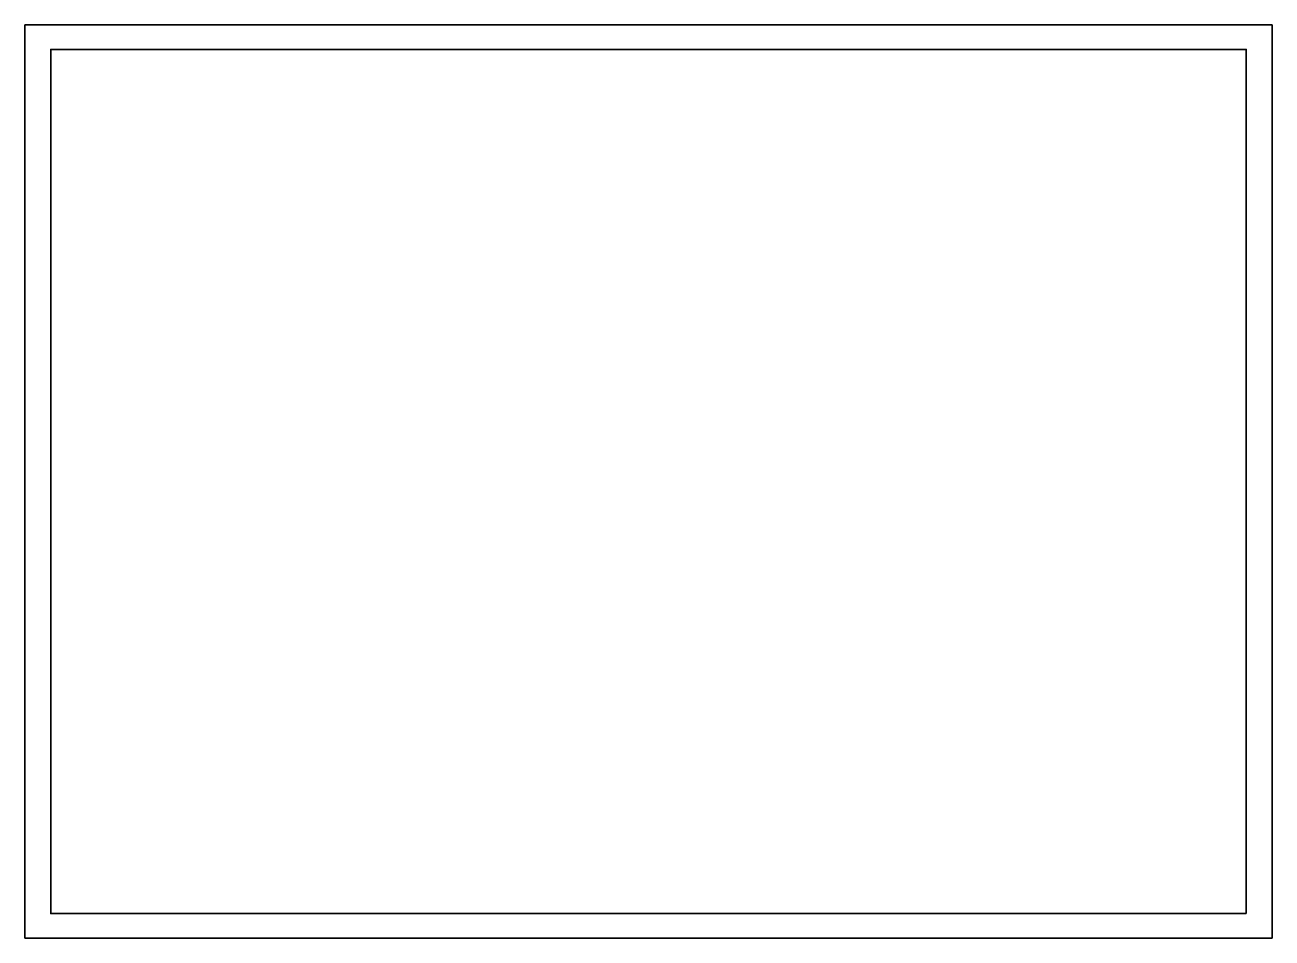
# Model space of a CAD drawing. Header units: millimetres. Extents: x -137 to 347, y -28 to 326.
import ezdxf

# ---------------------------------------------------------------- set-up
doc = ezdxf.new("R2010")
doc.units = ezdxf.units.MM
doc.header["$MEASUREMENT"] = 0
doc.layers.get('0').update_dxf_attribs({"lineweight": 0})
doc.layers.add('SAFETY', color=7, linetype='Continuous', lineweight=0)

msp = doc.modelspace()

# ---------------------------------------------------------------- linework, layer by layer
at = {"color": 1, "lineweight": 35, "true_color": 0xff0000}
msp.add_lwpolyline([(336.88, -18.98), (-126.62, -18.98), (-126.62, 316.02), (336.88, 316.02)], close=True, dxfattribs=at)
at = {"layer": 'SAFETY', "color": 1, "lineweight": 35, "true_color": 0xff0000}
msp.add_lwpolyline([(346.88, -28.48), (-136.62, -28.48), (-136.62, 325.52), (346.88, 325.52)], close=True, dxfattribs=at)

doc.saveas('drawing.dxf')
